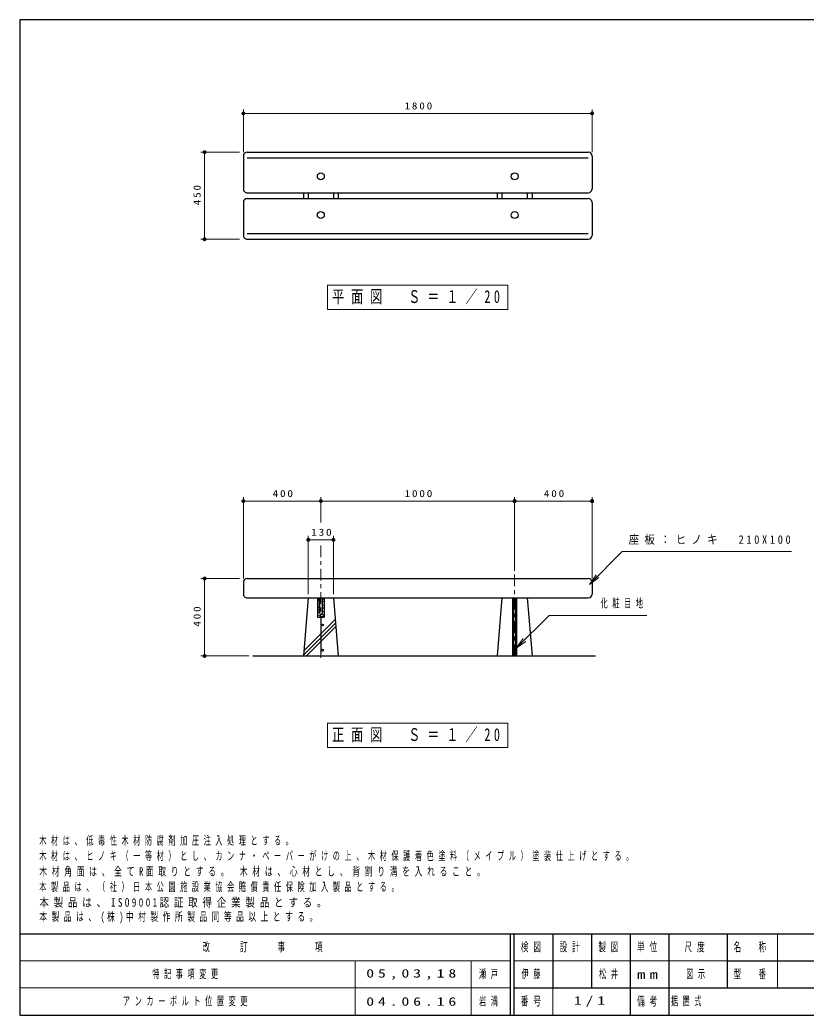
# Model space of a CAD drawing. Units: millimetres on the paper, scale 1:20. Extents: x -365 to 12, y -47 to 257.
# Drawn here: x -365 to -162.1, y 0 to 257 of the extents above; entities that cross this region are included whole.
import ezdxf

# ---------------------------------------------------------------- set-up
doc = ezdxf.new("R2010")
doc.units = ezdxf.units.MM
doc.linetypes.add('USER2', pattern=[6, 3, -1, 1, -1])
doc.layers.add('LY_1', color=3, linetype='Continuous', lineweight=25)
doc.layers.add('LY_2', color=7, linetype='Continuous', lineweight=13)
doc.styles.add('ＭＳ ゴシック', font='')
doc.styles.get('ＭＳ ゴシック').set_extended_font_data('MS Gothic')

# ---------------------------------------------------------------- blocks, each defined once
blk = doc.blocks.new('filled_dot')
at = {"color": 0, "linetype": 'Continuous', "lineweight": -2, "const_width": 1.25}
blk.add_lwpolyline([(-0.625, 0, 1), (0.625, 0, 1)], format="xyb", close=True, dxfattribs=at)

msp = doc.modelspace()

# ---------------------------------------------------------------- linework, layer by layer
at = {"layer": 'LY_1', "color": 7, "lineweight": 13}
for p, q in [((-307.336, 222.853), (-307.336, 233.853)), ((-307.336, 232.853), (-217.336, 232.853)), ((-217.336, 222.853), (-217.336, 233.853)), ((-308.336, 222.853), (-318.336, 222.853)), ((-317.336, 200.353), (-317.336, 222.853)), ((-308.336, 200.353), (-318.336, 200.353)), ((-239.086, 188.503), (-285.586, 188.503)), ((-285.586, 188.503), (-285.586, 182.203)), ((-239.086, 182.203), (-239.086, 188.503)), ((-285.586, 182.203), (-239.086, 182.203)), ((-307.336, 112.742), (-307.336, 133.742)), ((-287.336, 127.212), (-287.336, 133.742)), ((-237.336, 114.742), (-237.336, 133.742)), ((-217.336, 112.742), (-217.336, 133.742)), ((-307.336, 132.742), (-287.336, 132.742)), ((-287.336, 132.742), (-237.336, 132.742)), ((-237.336, 132.742), (-217.336, 132.742)), ((-290.586, 108.742), (-290.586, 123.742)), ((-284.086, 108.742), (-284.086, 123.742)), ((-290.586, 122.742), (-284.086, 122.742)), ((-218.028, 111.197), (-216.261, 113.672)), ((-218.028, 111.197), (-215.907, 113.318)), ((-308.336, 112.742), (-318.336, 112.742)), ((-317.336, 92.742), (-317.336, 112.742)), ((-215.554, 112.965), (-218.028, 111.197)), ((-291.816, 92.985), (-283.545, 101.255)), ((-291.726, 94.064), (-283.622, 102.169)), ((-291.068, 92.742), (-283.469, 100.341)), ((-236.928, 94.747), (-235.16, 97.222)), ((-236.928, 94.747), (-234.807, 96.869)), ((-234.453, 96.515), (-236.928, 94.747)), ((-305.92, 92.742), (-318.336, 92.742)), ((-239.086, 75.392), (-285.586, 75.392)), ((-285.586, 75.392), (-285.586, 69.092)), ((-239.086, 69.092), (-239.086, 75.392)), ((-285.586, 69.092), (-239.086, 69.092))]:
    msp.add_line(p, q, dxfattribs=at)
at = {"layer": 'LY_1'}
for p, q in [((-307.336, 221.853), (-307.336, 213.353)), ((-306.336, 222.853), (-218.336, 222.853)), ((-306.336, 221.353), (-218.336, 221.353)), ((-217.336, 221.853), (-217.336, 213.353)), ((-306.336, 212.353), (-218.336, 212.353)), ((-306.336, 210.853), (-218.336, 210.853)), ((-291.836, 212.353), (-291.836, 210.853)), ((-290.586, 212.353), (-290.586, 210.853)), ((-284.086, 212.353), (-284.086, 210.853)), ((-282.836, 212.353), (-282.836, 210.853)), ((-241.836, 212.353), (-241.836, 210.853)), ((-240.586, 212.353), (-240.586, 210.853)), ((-234.086, 212.353), (-234.086, 210.853)), ((-232.836, 212.353), (-232.836, 210.853)), ((-307.336, 209.853), (-307.336, 201.353)), ((-217.336, 209.853), (-217.336, 201.353)), ((-306.336, 201.853), (-218.336, 201.853)), ((-306.336, 200.353), (-218.336, 200.353)), ((-307.336, 111.742), (-307.336, 108.742)), ((-306.336, 112.742), (-218.336, 112.742)), ((-217.336, 111.742), (-217.336, 108.742)), ((-306.336, 107.742), (-218.336, 107.742)), ((-290.586, 107.742), (-291.836, 92.742)), ((-288.211, 107.742), (-288.211, 102.742)), ((-287.661, 107.742), (-287.661, 103.817)), ((-287.011, 107.742), (-287.011, 103.817)), ((-286.461, 107.742), (-286.461, 102.742)), ((-284.086, 107.742), (-282.836, 92.742)), ((-240.586, 107.742), (-241.836, 92.742)), ((-237.836, 107.742), (-237.836, 92.742)), ((-237.586, 107.742), (-237.586, 92.742)), ((-237.086, 107.742), (-237.086, 92.742)), ((-236.836, 107.742), (-236.836, 92.742)), ((-234.086, 107.742), (-232.836, 92.742)), ((-288.211, 102.742), (-286.461, 102.742)), ((-287.336, 102.742), (-287.336, 93.342)), ((-304.92, 92.742), (-216.481, 92.742))]:
    msp.add_line(p, q, dxfattribs=at)
at = {"layer": 'LY_1', "color": 7, "linetype": 'USER2', "lineweight": 13}
for p, q in [((-287.336, 121.255), (-287.336, 91.742)), ((-237.336, 113.742), (-237.336, 91.742))]:
    msp.add_line(p, q, dxfattribs=at)
at = {"layer": 'LY_1', "color": 7, "lineweight": 13}
for points in [[(-218.028, 111.197), (-209.543, 119.682), (-165.879, 119.682)], [(-236.928, 94.747), (-228.443, 103.233), (-203.245, 103.233)]]:
    msp.add_lwpolyline(points, dxfattribs=at)
at = {"layer": 'LY_1'}
for centre, radius in [((-287.336, 216.603), 0.9), ((-237.336, 216.603), 0.9), ((-287.336, 206.603), 0.9), ((-237.336, 206.603), 0.9), ((-288.024, 107.499), 0.05), ((-288.024, 106.75), 0.05), ((-288.013, 105.644), 0.05), ((-287.901, 107.152), 0.05), ((-287.845, 106.158), 0.05), ((-286.918, 106.18), 0.05), ((-286.751, 107.398), 0.05), ((-286.639, 105.834), 0.05), ((-286.628, 106.851), 0.05), ((-288.024, 103.913), 0.05), ((-287.99, 104.717), 0.05), ((-287.957, 103.22), 0.05), ((-287.868, 105.22), 0.05), ((-287.834, 104.304), 0.05), ((-287.566, 103.109), 0.05), ((-287.03, 102.907), 0.05), ((-286.862, 103.444), 0.05), ((-286.751, 104.203), 0.05), ((-286.717, 105.097), 0.05), ((-286.661, 103.053), 0.05), ((-286.886, 100.742), 0.225), ((-286.886, 94.242), 0.225)]:
    msp.add_circle(centre, radius, dxfattribs=at)
for centre, radius, start, end in [((-306.336, 221.853), 1, 89.99998, 179.99996), ((-218.336, 221.853), 1, 0, 89.99998), ((-306.336, 213.353), 1, 179.99998, 270.00002), ((-218.336, 213.353), 1, 270.00002, 0), ((-306.336, 209.853), 1, 89.99998, 179.99996), ((-218.336, 209.853), 1, 0, 89.99998), ((-306.336, 201.353), 1, 179.99998, 270.00002), ((-218.336, 201.353), 1, 270.00002, 0), ((-306.336, 111.742), 1, 89.99998, 179.99996), ((-218.336, 111.742), 1, 0, 89.99998), ((-306.336, 108.742), 1, 179.99998, 270.00002), ((-218.336, 108.742), 1, 270.00002, 0), ((-287.336, 103.817), 0.325, 179.99998, 0)]:
    msp.add_arc(centre, radius, start, end, dxfattribs=at)
at = {"layer": 'LY_2', "color": 20, "lineweight": 25}
for p, q in [((0, 257), (-365, 257)), ((-365, 257), (-365, 0)), ((-365, 21), (0, 21)), ((-365, 0), (0, 0))]:
    msp.add_line(p, q, dxfattribs=at)
at = {"layer": 'LY_2', "color": 3, "lineweight": 25}
for p, q in [((-238.5, 21), (-238.5, 0)), ((-237.5, 21), (-237.5, 0)), ((-227.5, 21), (-227.5, 7)), ((-217.5, 21), (-217.5, 7)), ((-207.5, 21), (-207.5, 0)), ((-197.5, 21), (-197.5, 7)), ((-182.5, 21), (-182.5, 7)), ((-182.5, 14), (-70, 14)), ((-237.5, 7), (0, 7)), ((-197.5, 7), (-197.5, 0))]:
    msp.add_line(p, q, dxfattribs=at)
at = {"layer": 'LY_2'}
for p, q in [((-169.5, 21), (-169.5, 7)), ((-365, 14), (-238.5, 14)), ((-278.5, 14), (-278.5, 0)), ((-248.5, 14), (-248.5, 0)), ((-237.5, 14), (-182.5, 14)), ((-365, 7), (-238.5, 7)), ((-227.5, 7), (-227.5, 0))]:
    msp.add_line(p, q, dxfattribs=at)

# ---------------------------------------------------------------- block references
at = {"layer": 'LY_1', "color": 7, "lineweight": 13, "xscale": 0.4, "yscale": 0.4}
for p in [(-307.336, 232.853), (-307.336, 132.742), (-290.586, 122.742)]:
    msp.add_blockref('filled_dot', p, dxfattribs=at)
at = {"layer": 'LY_1', "color": 7, "lineweight": 13}
for p, xscale, yscale, rotation in [((-217.336, 232.853), 0.4, 0.4, 180), ((-317.336, 222.853), 0.4, 0.4, 270), ((-317.336, 200.353), 0.4, 0.4, 90), ((-287.336, 132.742), 0.4, 0.4, 180), ((-237.336, 132.742), 0.431, 0.431, 180), ((-217.336, 132.742), 0.431, 0.431, 180), ((-284.086, 122.742), 0.4, 0.4, 180), ((-317.336, 112.742), 0.4, 0.4, 270), ((-317.336, 92.742), 0.4, 0.4, 90)]:
    msp.add_blockref('filled_dot', p, dxfattribs=dict(at, xscale=xscale, yscale=yscale, rotation=rotation))

# ---------------------------------------------------------------- texts
at = {"layer": 'LY_1', "color": 7, "style": 'ＭＳ ゴシック'}
for s, insert, char_height, attachment_point in [('\\T1.33;\\W1.15;1800', (-261.936, 233.853), 1.833, 8), ('\\T1.56;\\W0.7;平面図\u3000Ｓ＝１／20', (-262.336, 185.353), 3.299, 5), ('\\T1.33;\\W1.15;400', (-296.919, 133.742), 1.833, 8), ('\\T1.33;\\W1.15;1000', (-261.915, 133.742), 1.833, 8), ('\\T1.33;\\W1.15;400', (-226.919, 133.742), 1.833, 8), ('\\T1.33;\\W1.15;130', (-286.936, 123.742), 1.833, 8), ('\\T1.5;\\W0.9;座板：ヒノキ\u3000210X100', (-207.879, 122.682), 2.199, 4), ('\\T1.64;\\W0.6;\u3000\u3000\u3000\u3000化粧目地', (-227.245, 106.233), 2.199, 4), ('\\T1.56;\\W0.7;正面図\u3000Ｓ＝１／20', (-262.336, 72.242), 3.299, 5), ('\\T1.64;\\W0.6;木材は、低毒性木材防腐剤加圧注入処理とする。', (-359.998, 43.739), 2.199, 7), ('\\T1.64;\\W0.6;木材は、ヒノキ（一等材）とし、カンナ・ペーパーがけの上、木材保護着色塗料（メイプル）塗装仕上げとする。', (-359.998, 39.739), 2.199, 7), ('\\T1.61;\\W0.65;木材角面は、全てR面取りとする。\\~木材は、心材とし、背割り溝を入れること。', (-359.998, 35.739), 2.199, 7), ('\\T1.64;\\W0.6;本製品は、（社）日本公園施設業協会賠償責任保険加入製品とする。', (-359.998, 31.739), 2.199, 7), ('\\T1.5;\\W0.8;本製品は、ISO9001認証取得企業製品とする。', (-359.998, 27.739), 2.199, 7), ('\\T1.58;\\W0.65;本製品は、(株)中村製作所製品同等品以上とする。', (-359.998, 23.739), 2.199, 7), ('\\T1.64;\\W0.6;特記事項変更', (-321.75, 10.5), 2.199, 5), ('\\T1.5;\\W1.35;05,03,18', (-263.5, 10.5), 2.199, 5), ('\\T1.64;\\W0.6;瀬戸', (-243.5, 10.5), 2.199, 5), ('\\T1.64;\\W0.6;伊藤', (-232.5, 10.5), 2.199, 5), ('\\T1.64;\\W0.6;松井', (-212.5, 10.5), 2.199, 5), ('\\T1.64;\\W0.6;図示', (-190, 10.5), 2.199, 5), ('\\T1.64;\\W0.6;アンカーボルト位置変更', (-321.75, 3.5), 2.199, 5), ('\\T1.5;\\W1.35;04.06.16', (-263.5, 3.5), 2.199, 5), ('\\T1.64;\\W0.6;岩満', (-243.5, 3.5), 2.199, 5), ('\\T1.5;\\W1.35;1/1', (-217.5, 3.5), 2.199, 5), ('\\T1.64;\\W0.6;据置式', (-197, 3.5), 2.199, 4)]:
    msp.add_mtext(s, dxfattribs=dict(at, insert=insert, char_height=char_height, attachment_point=attachment_point))
at = {"layer": 'LY_1', "color": 7, "char_height": 1.833, "attachment_point": 8, "rotation": 90, "style": 'ＭＳ ゴシック'}
for s, insert in [('\\T1.33;\\W1.15;450', (-318.336, 211.995)), ('\\T1.33;\\W1.15;400', (-318.336, 103.159))]:
    msp.add_mtext(s, dxfattribs=dict(at, insert=insert))
at = {"layer": 'LY_2', "char_height": 2.346, "attachment_point": 5, "style": 'ＭＳ ゴシック'}
for s, insert in [('\\T1.64;\\W0.6;改\u3000\u3000訂\u3000\u3000事\u3000\u3000項', (-301.75, 17.5)), ('\\T1.64;\\W0.6;検図', (-232.5, 17.5)), ('\\T1.64;\\W0.6;設計', (-222.5, 17.5)), ('\\T1.64;\\W0.6;製図', (-212.5, 17.5)), ('\\T1.64;\\W0.6;単位', (-202.5, 17.5)), ('\\T1.64;\\W0.6;尺度', (-190.25, 17.5)), ('\\T1.64;\\W0.6;名\u3000称', (-176, 17.5)), ('\\T1.5;\\W1.35;mm', (-202.5, 10.5)), ('\\T1.64;\\W0.6;型\u3000番', (-176, 10.5)), ('\\T1.64;\\W0.6;備考', (-202.5, 3.5)), ('\\T1.64;\\W0.6;番号', (-232.5, 3.5))]:
    msp.add_mtext(s, dxfattribs=dict(at, insert=insert))

doc.saveas('drawing.dxf')
